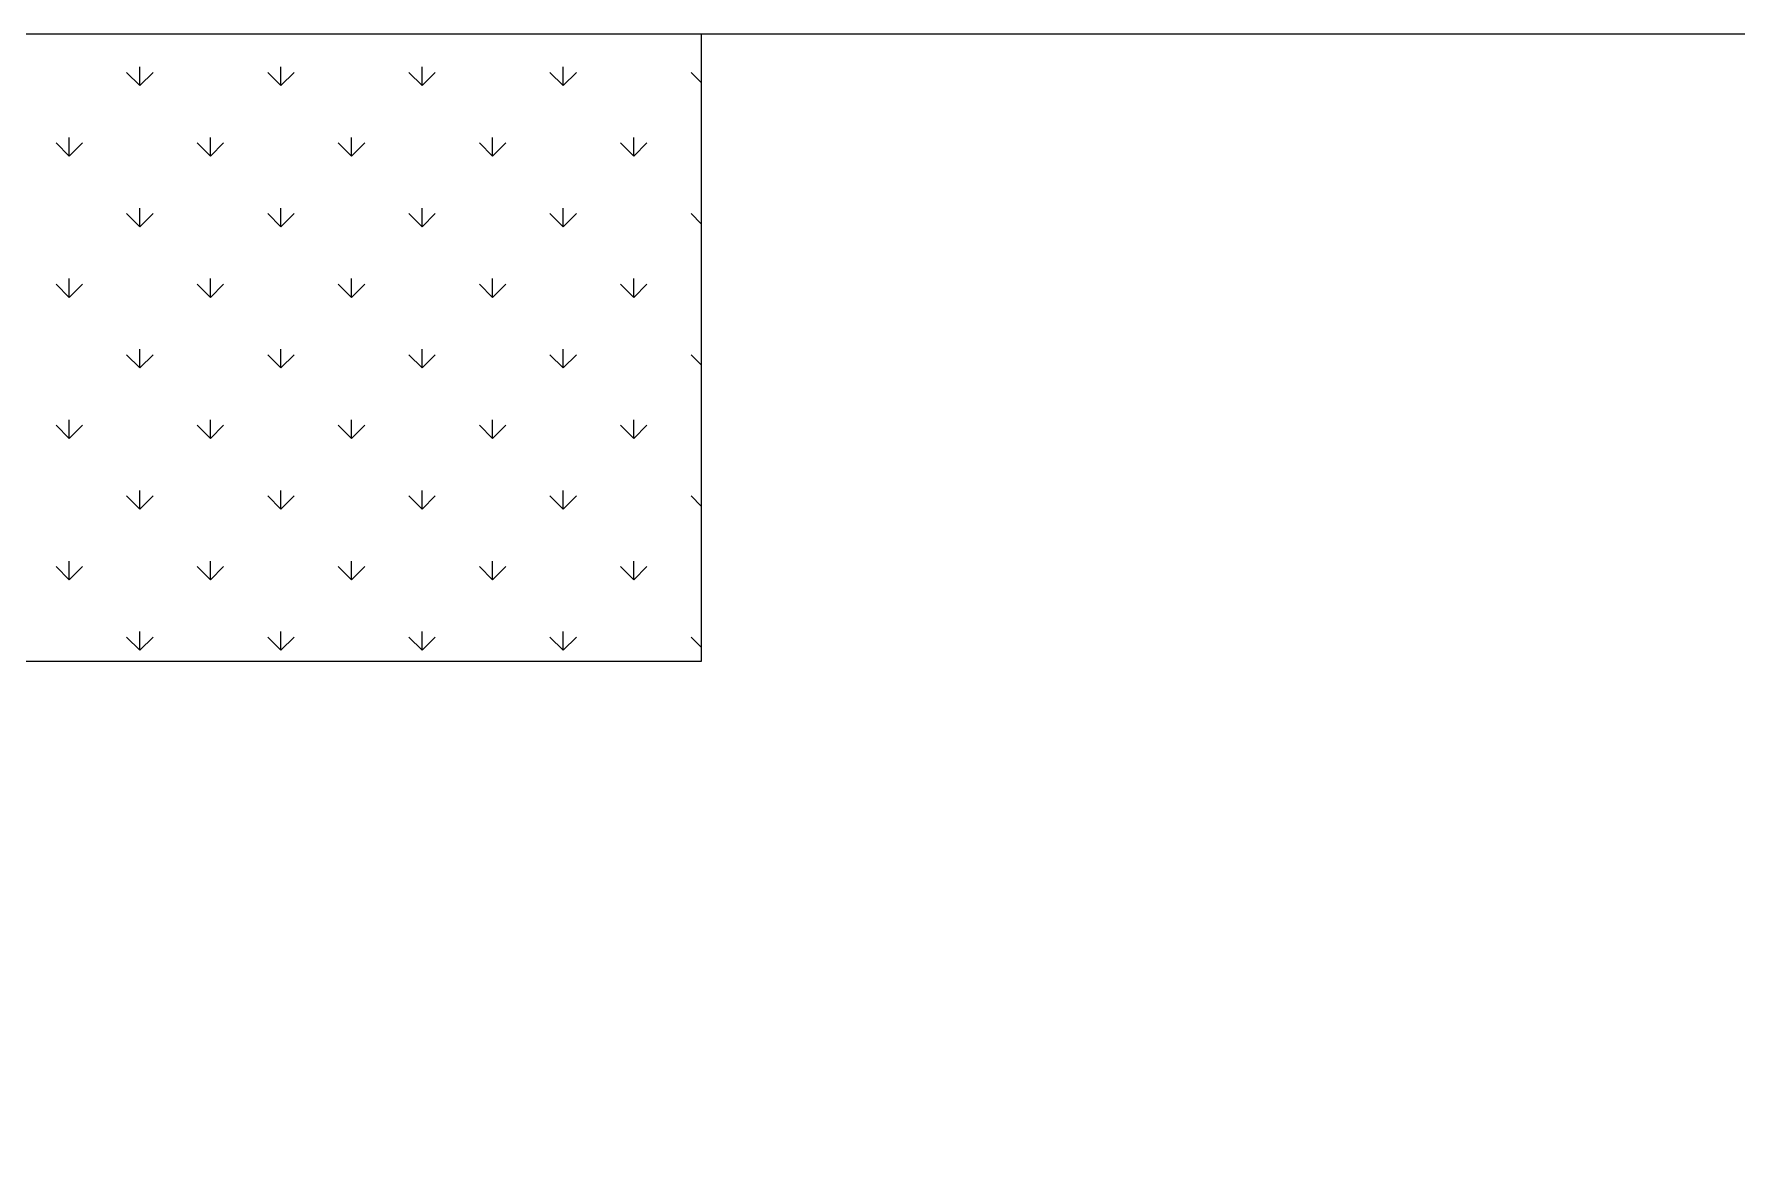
# Model space of a CAD drawing. Header units: inches. Extents: x -580 to 220, y 1335 to 2135.
# Drawn here: x -487.4 to -396.3, y 1973.5 to 2033.5 of the extents above; entities that cross this region are included whole.
import ezdxf

# ---------------------------------------------------------------- set-up
doc = ezdxf.new("R2010")
doc.units = ezdxf.units.IN
doc.header["$MEASUREMENT"] = 0
for name, color, linetype in [('Grabado linea bajo', 7, 'Continuous'), ('grabado linea intenso', 7, 'Continuous'), ('grabado linea medio', 7, 'Continuous')]:
    doc.layers.add(name, color=color, linetype=linetype)

# ---------------------------------------------------------------- blocks, each defined once
blk = doc.blocks.new('block 14')
at = {"layer": 'grabado linea intenso', "color": 2, "lineweight": 25}
blk.add_open_spline([(-553.238, 1913.546), (-553.238, 1913.546), (-304.238, 1913.546), (-304.238, 1913.546), (-298.716, 1913.546), (-294.238, 1918.023), (-294.238, 1923.546), (-294.238, 1923.546), (-294.238, 2023.546), (-294.238, 2023.546), (-294.238, 2029.069), (-298.716, 2033.546), (-304.238, 2033.546), (-304.238, 2033.546), (-553.238, 2033.546), (-553.238, 2033.546)], degree=3, knots=[0, 0, 0, 0, 1, 1, 1, 2, 2, 2, 3, 3, 3, 4, 4, 4, 5, 5, 5, 5], dxfattribs=at)
blk = doc.blocks.new('block 22')
at = {"layer": 'grabado linea medio', "color": 3, "lineweight": 25}
blk.add_lwpolyline([(-451.701, 2033.546), (-451.701, 2000.014), (-553.238, 2000.014)], dxfattribs=at)
blk = doc.blocks.new('block 182')
at = {"layer": 'Grabado linea bajo', "color": 4, "lineweight": 25}
blk.add_lwpolyline([(-485.482, 2004.389), (-485.482, 2005.389)], dxfattribs=at)
blk = doc.blocks.new('block 183')
at = {"layer": 'Grabado linea bajo', "color": 4, "lineweight": 25}
blk.add_lwpolyline([(-485.482, 2011.932), (-485.482, 2012.932)], dxfattribs=at)
blk = doc.blocks.new('block 184')
at = {"layer": 'Grabado linea bajo', "color": 4, "lineweight": 25}
blk.add_lwpolyline([(-485.482, 2019.476), (-485.482, 2020.476)], dxfattribs=at)
blk = doc.blocks.new('block 185')
at = {"layer": 'Grabado linea bajo', "color": 4, "lineweight": 25}
blk.add_lwpolyline([(-485.482, 2027.019), (-485.482, 2028.019)], dxfattribs=at)
blk = doc.blocks.new('block 190')
at = {"layer": 'Grabado linea bajo', "color": 4, "lineweight": 25}
blk.add_lwpolyline([(-481.71, 2000.617), (-481.71, 2001.617)], dxfattribs=at)
blk = doc.blocks.new('block 191')
at = {"layer": 'Grabado linea bajo', "color": 4, "lineweight": 25}
blk.add_lwpolyline([(-481.71, 2008.161), (-481.71, 2009.161)], dxfattribs=at)
blk = doc.blocks.new('block 192')
at = {"layer": 'Grabado linea bajo', "color": 4, "lineweight": 25}
blk.add_lwpolyline([(-481.71, 2015.704), (-481.71, 2016.704)], dxfattribs=at)
blk = doc.blocks.new('block 193')
at = {"layer": 'Grabado linea bajo', "color": 4, "lineweight": 25}
blk.add_lwpolyline([(-481.71, 2023.247), (-481.71, 2024.248)], dxfattribs=at)
blk = doc.blocks.new('block 194')
at = {"layer": 'Grabado linea bajo', "color": 4, "lineweight": 25}
blk.add_lwpolyline([(-481.71, 2030.791), (-481.71, 2031.791)], dxfattribs=at)
blk = doc.blocks.new('block 200')
at = {"layer": 'Grabado linea bajo', "color": 4, "lineweight": 25}
blk.add_lwpolyline([(-477.938, 2004.389), (-477.938, 2005.389)], dxfattribs=at)
blk = doc.blocks.new('block 201')
at = {"layer": 'Grabado linea bajo', "color": 4, "lineweight": 25}
blk.add_lwpolyline([(-477.938, 2011.932), (-477.938, 2012.932)], dxfattribs=at)
blk = doc.blocks.new('block 202')
at = {"layer": 'Grabado linea bajo', "color": 4, "lineweight": 25}
blk.add_lwpolyline([(-477.938, 2019.476), (-477.938, 2020.476)], dxfattribs=at)
blk = doc.blocks.new('block 203')
at = {"layer": 'Grabado linea bajo', "color": 4, "lineweight": 25}
blk.add_lwpolyline([(-477.938, 2027.019), (-477.938, 2028.019)], dxfattribs=at)
blk = doc.blocks.new('block 208')
at = {"layer": 'Grabado linea bajo', "color": 4, "lineweight": 25}
blk.add_lwpolyline([(-474.167, 2000.617), (-474.167, 2001.617)], dxfattribs=at)
blk = doc.blocks.new('block 209')
at = {"layer": 'Grabado linea bajo', "color": 4, "lineweight": 25}
blk.add_lwpolyline([(-474.167, 2008.161), (-474.167, 2009.161)], dxfattribs=at)
blk = doc.blocks.new('block 210')
at = {"layer": 'Grabado linea bajo', "color": 4, "lineweight": 25}
blk.add_lwpolyline([(-474.167, 2015.704), (-474.167, 2016.704)], dxfattribs=at)
blk = doc.blocks.new('block 211')
at = {"layer": 'Grabado linea bajo', "color": 4, "lineweight": 25}
blk.add_lwpolyline([(-474.167, 2023.247), (-474.167, 2024.248)], dxfattribs=at)
blk = doc.blocks.new('block 212')
at = {"layer": 'Grabado linea bajo', "color": 4, "lineweight": 25}
blk.add_lwpolyline([(-474.167, 2030.791), (-474.167, 2031.791)], dxfattribs=at)
blk = doc.blocks.new('block 218')
at = {"layer": 'Grabado linea bajo', "color": 4, "lineweight": 25}
blk.add_lwpolyline([(-470.395, 2004.389), (-470.395, 2005.389)], dxfattribs=at)
blk = doc.blocks.new('block 219')
at = {"layer": 'Grabado linea bajo', "color": 4, "lineweight": 25}
blk.add_lwpolyline([(-470.395, 2011.932), (-470.395, 2012.932)], dxfattribs=at)
blk = doc.blocks.new('block 220')
at = {"layer": 'Grabado linea bajo', "color": 4, "lineweight": 25}
blk.add_lwpolyline([(-470.395, 2019.476), (-470.395, 2020.476)], dxfattribs=at)
blk = doc.blocks.new('block 221')
at = {"layer": 'Grabado linea bajo', "color": 4, "lineweight": 25}
blk.add_lwpolyline([(-470.395, 2027.019), (-470.395, 2028.019)], dxfattribs=at)
blk = doc.blocks.new('block 226')
at = {"layer": 'Grabado linea bajo', "color": 4, "lineweight": 25}
blk.add_lwpolyline([(-466.623, 2000.617), (-466.623, 2001.617)], dxfattribs=at)
blk = doc.blocks.new('block 227')
at = {"layer": 'Grabado linea bajo', "color": 4, "lineweight": 25}
blk.add_lwpolyline([(-466.623, 2008.161), (-466.623, 2009.161)], dxfattribs=at)
blk = doc.blocks.new('block 228')
at = {"layer": 'Grabado linea bajo', "color": 4, "lineweight": 25}
blk.add_lwpolyline([(-466.623, 2015.704), (-466.623, 2016.704)], dxfattribs=at)
blk = doc.blocks.new('block 229')
at = {"layer": 'Grabado linea bajo', "color": 4, "lineweight": 25}
blk.add_lwpolyline([(-466.623, 2023.247), (-466.623, 2024.248)], dxfattribs=at)
blk = doc.blocks.new('block 230')
at = {"layer": 'Grabado linea bajo', "color": 4, "lineweight": 25}
blk.add_lwpolyline([(-466.623, 2030.791), (-466.623, 2031.791)], dxfattribs=at)
blk = doc.blocks.new('block 236')
at = {"layer": 'Grabado linea bajo', "color": 4, "lineweight": 25}
blk.add_lwpolyline([(-462.852, 2004.389), (-462.852, 2005.389)], dxfattribs=at)
blk = doc.blocks.new('block 237')
at = {"layer": 'Grabado linea bajo', "color": 4, "lineweight": 25}
blk.add_lwpolyline([(-462.852, 2011.932), (-462.852, 2012.932)], dxfattribs=at)
blk = doc.blocks.new('block 238')
at = {"layer": 'Grabado linea bajo', "color": 4, "lineweight": 25}
blk.add_lwpolyline([(-462.852, 2019.476), (-462.852, 2020.476)], dxfattribs=at)
blk = doc.blocks.new('block 239')
at = {"layer": 'Grabado linea bajo', "color": 4, "lineweight": 25}
blk.add_lwpolyline([(-462.852, 2027.019), (-462.852, 2028.019)], dxfattribs=at)
blk = doc.blocks.new('block 244')
at = {"layer": 'Grabado linea bajo', "color": 4, "lineweight": 25}
blk.add_lwpolyline([(-459.08, 2000.617), (-459.08, 2001.617)], dxfattribs=at)
blk = doc.blocks.new('block 245')
at = {"layer": 'Grabado linea bajo', "color": 4, "lineweight": 25}
blk.add_lwpolyline([(-459.08, 2008.161), (-459.08, 2009.161)], dxfattribs=at)
blk = doc.blocks.new('block 246')
at = {"layer": 'Grabado linea bajo', "color": 4, "lineweight": 25}
blk.add_lwpolyline([(-459.08, 2015.704), (-459.08, 2016.704)], dxfattribs=at)
blk = doc.blocks.new('block 247')
at = {"layer": 'Grabado linea bajo', "color": 4, "lineweight": 25}
blk.add_lwpolyline([(-459.08, 2023.247), (-459.08, 2024.248)], dxfattribs=at)
blk = doc.blocks.new('block 248')
at = {"layer": 'Grabado linea bajo', "color": 4, "lineweight": 25}
blk.add_lwpolyline([(-459.08, 2030.791), (-459.08, 2031.791)], dxfattribs=at)
blk = doc.blocks.new('block 254')
at = {"layer": 'Grabado linea bajo', "color": 4, "lineweight": 25}
blk.add_lwpolyline([(-455.308, 2004.389), (-455.308, 2005.389)], dxfattribs=at)
blk = doc.blocks.new('block 255')
at = {"layer": 'Grabado linea bajo', "color": 4, "lineweight": 25}
blk.add_lwpolyline([(-455.308, 2011.932), (-455.308, 2012.932)], dxfattribs=at)
blk = doc.blocks.new('block 256')
at = {"layer": 'Grabado linea bajo', "color": 4, "lineweight": 25}
blk.add_lwpolyline([(-455.308, 2019.476), (-455.308, 2020.476)], dxfattribs=at)
blk = doc.blocks.new('block 257')
at = {"layer": 'Grabado linea bajo', "color": 4, "lineweight": 25}
blk.add_lwpolyline([(-455.308, 2027.019), (-455.308, 2028.019)], dxfattribs=at)
blk = doc.blocks.new('block 799')
at = {"layer": 'Grabado linea bajo', "color": 4, "lineweight": 25}
blk.add_lwpolyline([(-485.482, 2027.019), (-484.775, 2027.726)], dxfattribs=at)
blk = doc.blocks.new('block 800')
at = {"layer": 'Grabado linea bajo', "color": 4, "lineweight": 25}
blk.add_lwpolyline([(-481.71, 2030.791), (-481.003, 2031.498)], dxfattribs=at)
blk = doc.blocks.new('block 806')
at = {"layer": 'Grabado linea bajo', "color": 4, "lineweight": 25}
blk.add_lwpolyline([(-485.482, 2019.476), (-484.775, 2020.183)], dxfattribs=at)
blk = doc.blocks.new('block 807')
at = {"layer": 'Grabado linea bajo', "color": 4, "lineweight": 25}
blk.add_lwpolyline([(-481.71, 2023.247), (-481.003, 2023.955)], dxfattribs=at)
blk = doc.blocks.new('block 808')
at = {"layer": 'Grabado linea bajo', "color": 4, "lineweight": 25}
blk.add_lwpolyline([(-477.938, 2027.019), (-477.231, 2027.726)], dxfattribs=at)
blk = doc.blocks.new('block 809')
at = {"layer": 'Grabado linea bajo', "color": 4, "lineweight": 25}
blk.add_lwpolyline([(-474.167, 2030.791), (-473.459, 2031.498)], dxfattribs=at)
blk = doc.blocks.new('block 814')
at = {"layer": 'Grabado linea bajo', "color": 4, "lineweight": 25}
blk.add_lwpolyline([(-485.482, 2011.932), (-484.775, 2012.639)], dxfattribs=at)
blk = doc.blocks.new('block 815')
at = {"layer": 'Grabado linea bajo', "color": 4, "lineweight": 25}
blk.add_lwpolyline([(-481.71, 2015.704), (-481.003, 2016.411)], dxfattribs=at)
blk = doc.blocks.new('block 816')
at = {"layer": 'Grabado linea bajo', "color": 4, "lineweight": 25}
blk.add_lwpolyline([(-477.938, 2019.476), (-477.231, 2020.183)], dxfattribs=at)
blk = doc.blocks.new('block 817')
at = {"layer": 'Grabado linea bajo', "color": 4, "lineweight": 25}
blk.add_lwpolyline([(-474.167, 2023.247), (-473.459, 2023.955)], dxfattribs=at)
blk = doc.blocks.new('block 818')
at = {"layer": 'Grabado linea bajo', "color": 4, "lineweight": 25}
blk.add_lwpolyline([(-470.395, 2027.019), (-469.688, 2027.726)], dxfattribs=at)
blk = doc.blocks.new('block 819')
at = {"layer": 'Grabado linea bajo', "color": 4, "lineweight": 25}
blk.add_lwpolyline([(-466.623, 2030.791), (-465.916, 2031.498)], dxfattribs=at)
blk = doc.blocks.new('block 824')
at = {"layer": 'Grabado linea bajo', "color": 4, "lineweight": 25}
blk.add_lwpolyline([(-485.482, 2004.389), (-484.775, 2005.096)], dxfattribs=at)
blk = doc.blocks.new('block 825')
at = {"layer": 'Grabado linea bajo', "color": 4, "lineweight": 25}
blk.add_lwpolyline([(-481.71, 2008.161), (-481.003, 2008.868)], dxfattribs=at)
blk = doc.blocks.new('block 826')
at = {"layer": 'Grabado linea bajo', "color": 4, "lineweight": 25}
blk.add_lwpolyline([(-477.938, 2011.932), (-477.231, 2012.639)], dxfattribs=at)
blk = doc.blocks.new('block 827')
at = {"layer": 'Grabado linea bajo', "color": 4, "lineweight": 25}
blk.add_lwpolyline([(-474.167, 2015.704), (-473.459, 2016.411)], dxfattribs=at)
blk = doc.blocks.new('block 828')
at = {"layer": 'Grabado linea bajo', "color": 4, "lineweight": 25}
blk.add_lwpolyline([(-470.395, 2019.476), (-469.688, 2020.183)], dxfattribs=at)
blk = doc.blocks.new('block 829')
at = {"layer": 'Grabado linea bajo', "color": 4, "lineweight": 25}
blk.add_lwpolyline([(-466.623, 2023.247), (-465.916, 2023.955)], dxfattribs=at)
blk = doc.blocks.new('block 830')
at = {"layer": 'Grabado linea bajo', "color": 4, "lineweight": 25}
blk.add_lwpolyline([(-462.852, 2027.019), (-462.144, 2027.726)], dxfattribs=at)
blk = doc.blocks.new('block 831')
at = {"layer": 'Grabado linea bajo', "color": 4, "lineweight": 25}
blk.add_lwpolyline([(-459.08, 2030.791), (-458.373, 2031.498)], dxfattribs=at)
blk = doc.blocks.new('block 837')
at = {"layer": 'Grabado linea bajo', "color": 4, "lineweight": 25}
blk.add_lwpolyline([(-481.71, 2000.617), (-481.003, 2001.324)], dxfattribs=at)
blk = doc.blocks.new('block 838')
at = {"layer": 'Grabado linea bajo', "color": 4, "lineweight": 25}
blk.add_lwpolyline([(-477.938, 2004.389), (-477.231, 2005.096)], dxfattribs=at)
blk = doc.blocks.new('block 839')
at = {"layer": 'Grabado linea bajo', "color": 4, "lineweight": 25}
blk.add_lwpolyline([(-474.167, 2008.161), (-473.459, 2008.868)], dxfattribs=at)
blk = doc.blocks.new('block 840')
at = {"layer": 'Grabado linea bajo', "color": 4, "lineweight": 25}
blk.add_lwpolyline([(-470.395, 2011.932), (-469.688, 2012.639)], dxfattribs=at)
blk = doc.blocks.new('block 841')
at = {"layer": 'Grabado linea bajo', "color": 4, "lineweight": 25}
blk.add_lwpolyline([(-466.623, 2015.704), (-465.916, 2016.411)], dxfattribs=at)
blk = doc.blocks.new('block 842')
at = {"layer": 'Grabado linea bajo', "color": 4, "lineweight": 25}
blk.add_lwpolyline([(-462.852, 2019.476), (-462.144, 2020.183)], dxfattribs=at)
blk = doc.blocks.new('block 843')
at = {"layer": 'Grabado linea bajo', "color": 4, "lineweight": 25}
blk.add_lwpolyline([(-459.08, 2023.247), (-458.373, 2023.955)], dxfattribs=at)
blk = doc.blocks.new('block 844')
at = {"layer": 'Grabado linea bajo', "color": 4, "lineweight": 25}
blk.add_lwpolyline([(-455.308, 2027.019), (-454.601, 2027.726)], dxfattribs=at)
blk = doc.blocks.new('block 852')
at = {"layer": 'Grabado linea bajo', "color": 4, "lineweight": 25}
blk.add_lwpolyline([(-474.167, 2000.617), (-473.459, 2001.324)], dxfattribs=at)
blk = doc.blocks.new('block 853')
at = {"layer": 'Grabado linea bajo', "color": 4, "lineweight": 25}
blk.add_lwpolyline([(-470.395, 2004.389), (-469.688, 2005.096)], dxfattribs=at)
blk = doc.blocks.new('block 854')
at = {"layer": 'Grabado linea bajo', "color": 4, "lineweight": 25}
blk.add_lwpolyline([(-466.623, 2008.161), (-465.916, 2008.868)], dxfattribs=at)
blk = doc.blocks.new('block 855')
at = {"layer": 'Grabado linea bajo', "color": 4, "lineweight": 25}
blk.add_lwpolyline([(-462.852, 2011.932), (-462.144, 2012.639)], dxfattribs=at)
blk = doc.blocks.new('block 856')
at = {"layer": 'Grabado linea bajo', "color": 4, "lineweight": 25}
blk.add_lwpolyline([(-459.08, 2015.704), (-458.373, 2016.411)], dxfattribs=at)
blk = doc.blocks.new('block 857')
at = {"layer": 'Grabado linea bajo', "color": 4, "lineweight": 25}
blk.add_lwpolyline([(-455.308, 2019.476), (-454.601, 2020.183)], dxfattribs=at)
blk = doc.blocks.new('block 867')
at = {"layer": 'Grabado linea bajo', "color": 4, "lineweight": 25}
blk.add_lwpolyline([(-466.623, 2000.617), (-465.916, 2001.324)], dxfattribs=at)
blk = doc.blocks.new('block 868')
at = {"layer": 'Grabado linea bajo', "color": 4, "lineweight": 25}
blk.add_lwpolyline([(-462.852, 2004.389), (-462.144, 2005.096)], dxfattribs=at)
blk = doc.blocks.new('block 869')
at = {"layer": 'Grabado linea bajo', "color": 4, "lineweight": 25}
blk.add_lwpolyline([(-459.08, 2008.161), (-458.373, 2008.868)], dxfattribs=at)
blk = doc.blocks.new('block 870')
at = {"layer": 'Grabado linea bajo', "color": 4, "lineweight": 25}
blk.add_lwpolyline([(-455.308, 2011.932), (-454.601, 2012.639)], dxfattribs=at)
blk = doc.blocks.new('block 880')
at = {"layer": 'Grabado linea bajo', "color": 4, "lineweight": 25}
blk.add_lwpolyline([(-459.08, 2000.617), (-458.373, 2001.324)], dxfattribs=at)
blk = doc.blocks.new('block 881')
at = {"layer": 'Grabado linea bajo', "color": 4, "lineweight": 25}
blk.add_lwpolyline([(-455.308, 2004.389), (-454.601, 2005.096)], dxfattribs=at)
blk = doc.blocks.new('block 1621')
at = {"layer": 'Grabado linea bajo', "color": 4, "lineweight": 25}
blk.add_lwpolyline([(-481.71, 2000.617), (-482.417, 2001.324)], dxfattribs=at)
blk = doc.blocks.new('block 1622')
at = {"layer": 'Grabado linea bajo', "color": 4, "lineweight": 25}
blk.add_lwpolyline([(-485.482, 2004.389), (-486.189, 2005.096)], dxfattribs=at)
blk = doc.blocks.new('block 1630')
at = {"layer": 'Grabado linea bajo', "color": 4, "lineweight": 25}
blk.add_lwpolyline([(-474.167, 2000.617), (-474.874, 2001.324)], dxfattribs=at)
blk = doc.blocks.new('block 1631')
at = {"layer": 'Grabado linea bajo', "color": 4, "lineweight": 25}
blk.add_lwpolyline([(-477.938, 2004.389), (-478.646, 2005.096)], dxfattribs=at)
blk = doc.blocks.new('block 1632')
at = {"layer": 'Grabado linea bajo', "color": 4, "lineweight": 25}
blk.add_lwpolyline([(-481.71, 2008.161), (-482.417, 2008.868)], dxfattribs=at)
blk = doc.blocks.new('block 1633')
at = {"layer": 'Grabado linea bajo', "color": 4, "lineweight": 25}
blk.add_lwpolyline([(-485.482, 2011.932), (-486.189, 2012.639)], dxfattribs=at)
blk = doc.blocks.new('block 1639')
at = {"layer": 'Grabado linea bajo', "color": 4, "lineweight": 25}
blk.add_lwpolyline([(-466.623, 2000.617), (-467.33, 2001.324)], dxfattribs=at)
blk = doc.blocks.new('block 1640')
at = {"layer": 'Grabado linea bajo', "color": 4, "lineweight": 25}
blk.add_lwpolyline([(-470.395, 2004.389), (-471.102, 2005.096)], dxfattribs=at)
blk = doc.blocks.new('block 1641')
at = {"layer": 'Grabado linea bajo', "color": 4, "lineweight": 25}
blk.add_lwpolyline([(-474.167, 2008.161), (-474.874, 2008.868)], dxfattribs=at)
blk = doc.blocks.new('block 1642')
at = {"layer": 'Grabado linea bajo', "color": 4, "lineweight": 25}
blk.add_lwpolyline([(-477.938, 2011.932), (-478.646, 2012.639)], dxfattribs=at)
blk = doc.blocks.new('block 1643')
at = {"layer": 'Grabado linea bajo', "color": 4, "lineweight": 25}
blk.add_lwpolyline([(-481.71, 2015.704), (-482.417, 2016.411)], dxfattribs=at)
blk = doc.blocks.new('block 1644')
at = {"layer": 'Grabado linea bajo', "color": 4, "lineweight": 25}
blk.add_lwpolyline([(-485.482, 2019.476), (-486.189, 2020.183)], dxfattribs=at)
blk = doc.blocks.new('block 1648')
at = {"layer": 'Grabado linea bajo', "color": 4, "lineweight": 25}
blk.add_lwpolyline([(-459.08, 2000.617), (-459.787, 2001.324)], dxfattribs=at)
blk = doc.blocks.new('block 1649')
at = {"layer": 'Grabado linea bajo', "color": 4, "lineweight": 25}
blk.add_lwpolyline([(-462.852, 2004.389), (-463.559, 2005.096)], dxfattribs=at)
blk = doc.blocks.new('block 1650')
at = {"layer": 'Grabado linea bajo', "color": 4, "lineweight": 25}
blk.add_lwpolyline([(-466.623, 2008.161), (-467.33, 2008.868)], dxfattribs=at)
blk = doc.blocks.new('block 1651')
at = {"layer": 'Grabado linea bajo', "color": 4, "lineweight": 25}
blk.add_lwpolyline([(-470.395, 2011.932), (-471.102, 2012.639)], dxfattribs=at)
blk = doc.blocks.new('block 1652')
at = {"layer": 'Grabado linea bajo', "color": 4, "lineweight": 25}
blk.add_lwpolyline([(-474.167, 2015.704), (-474.874, 2016.411)], dxfattribs=at)
blk = doc.blocks.new('block 1653')
at = {"layer": 'Grabado linea bajo', "color": 4, "lineweight": 25}
blk.add_lwpolyline([(-477.938, 2019.476), (-478.646, 2020.183)], dxfattribs=at)
blk = doc.blocks.new('block 1654')
at = {"layer": 'Grabado linea bajo', "color": 4, "lineweight": 25}
blk.add_lwpolyline([(-481.71, 2023.247), (-482.417, 2023.955)], dxfattribs=at)
blk = doc.blocks.new('block 1655')
at = {"layer": 'Grabado linea bajo', "color": 4, "lineweight": 25}
blk.add_lwpolyline([(-485.482, 2027.019), (-486.189, 2027.726)], dxfattribs=at)
blk = doc.blocks.new('block 1657')
at = {"layer": 'Grabado linea bajo', "color": 4, "lineweight": 25}
blk.add_lwpolyline([(-451.701, 2000.782), (-452.244, 2001.324)], dxfattribs=at)
blk = doc.blocks.new('block 1658')
at = {"layer": 'Grabado linea bajo', "color": 4, "lineweight": 25}
blk.add_lwpolyline([(-455.308, 2004.389), (-456.015, 2005.096)], dxfattribs=at)
blk = doc.blocks.new('block 1659')
at = {"layer": 'Grabado linea bajo', "color": 4, "lineweight": 25}
blk.add_lwpolyline([(-459.08, 2008.161), (-459.787, 2008.868)], dxfattribs=at)
blk = doc.blocks.new('block 1660')
at = {"layer": 'Grabado linea bajo', "color": 4, "lineweight": 25}
blk.add_lwpolyline([(-462.852, 2011.932), (-463.559, 2012.639)], dxfattribs=at)
blk = doc.blocks.new('block 1661')
at = {"layer": 'Grabado linea bajo', "color": 4, "lineweight": 25}
blk.add_lwpolyline([(-466.623, 2015.704), (-467.33, 2016.411)], dxfattribs=at)
blk = doc.blocks.new('block 1662')
at = {"layer": 'Grabado linea bajo', "color": 4, "lineweight": 25}
blk.add_lwpolyline([(-470.395, 2019.476), (-471.102, 2020.183)], dxfattribs=at)
blk = doc.blocks.new('block 1663')
at = {"layer": 'Grabado linea bajo', "color": 4, "lineweight": 25}
blk.add_lwpolyline([(-474.167, 2023.247), (-474.874, 2023.955)], dxfattribs=at)
blk = doc.blocks.new('block 1664')
at = {"layer": 'Grabado linea bajo', "color": 4, "lineweight": 25}
blk.add_lwpolyline([(-477.938, 2027.019), (-478.646, 2027.726)], dxfattribs=at)
blk = doc.blocks.new('block 1665')
at = {"layer": 'Grabado linea bajo', "color": 4, "lineweight": 25}
blk.add_lwpolyline([(-481.71, 2030.791), (-482.417, 2031.498)], dxfattribs=at)
blk = doc.blocks.new('block 1666')
at = {"layer": 'Grabado linea bajo', "color": 4, "lineweight": 25}
blk.add_lwpolyline([(-451.701, 2008.325), (-452.244, 2008.868)], dxfattribs=at)
blk = doc.blocks.new('block 1667')
at = {"layer": 'Grabado linea bajo', "color": 4, "lineweight": 25}
blk.add_lwpolyline([(-455.308, 2011.932), (-456.015, 2012.639)], dxfattribs=at)
blk = doc.blocks.new('block 1668')
at = {"layer": 'Grabado linea bajo', "color": 4, "lineweight": 25}
blk.add_lwpolyline([(-459.08, 2015.704), (-459.787, 2016.411)], dxfattribs=at)
blk = doc.blocks.new('block 1669')
at = {"layer": 'Grabado linea bajo', "color": 4, "lineweight": 25}
blk.add_lwpolyline([(-462.852, 2019.476), (-463.559, 2020.183)], dxfattribs=at)
blk = doc.blocks.new('block 1670')
at = {"layer": 'Grabado linea bajo', "color": 4, "lineweight": 25}
blk.add_lwpolyline([(-466.623, 2023.247), (-467.33, 2023.955)], dxfattribs=at)
blk = doc.blocks.new('block 1671')
at = {"layer": 'Grabado linea bajo', "color": 4, "lineweight": 25}
blk.add_lwpolyline([(-470.395, 2027.019), (-471.102, 2027.726)], dxfattribs=at)
blk = doc.blocks.new('block 1672')
at = {"layer": 'Grabado linea bajo', "color": 4, "lineweight": 25}
blk.add_lwpolyline([(-474.167, 2030.791), (-474.874, 2031.498)], dxfattribs=at)
blk = doc.blocks.new('block 1673')
at = {"layer": 'Grabado linea bajo', "color": 4, "lineweight": 25}
blk.add_lwpolyline([(-451.701, 2015.869), (-452.244, 2016.411)], dxfattribs=at)
blk = doc.blocks.new('block 1674')
at = {"layer": 'Grabado linea bajo', "color": 4, "lineweight": 25}
blk.add_lwpolyline([(-455.308, 2019.476), (-456.015, 2020.183)], dxfattribs=at)
blk = doc.blocks.new('block 1675')
at = {"layer": 'Grabado linea bajo', "color": 4, "lineweight": 25}
blk.add_lwpolyline([(-459.08, 2023.247), (-459.787, 2023.955)], dxfattribs=at)
blk = doc.blocks.new('block 1676')
at = {"layer": 'Grabado linea bajo', "color": 4, "lineweight": 25}
blk.add_lwpolyline([(-462.852, 2027.019), (-463.559, 2027.726)], dxfattribs=at)
blk = doc.blocks.new('block 1677')
at = {"layer": 'Grabado linea bajo', "color": 4, "lineweight": 25}
blk.add_lwpolyline([(-466.623, 2030.791), (-467.33, 2031.498)], dxfattribs=at)
blk = doc.blocks.new('block 1678')
at = {"layer": 'Grabado linea bajo', "color": 4, "lineweight": 25}
blk.add_lwpolyline([(-451.701, 2023.412), (-452.244, 2023.955)], dxfattribs=at)
blk = doc.blocks.new('block 1679')
at = {"layer": 'Grabado linea bajo', "color": 4, "lineweight": 25}
blk.add_lwpolyline([(-455.308, 2027.019), (-456.015, 2027.726)], dxfattribs=at)
blk = doc.blocks.new('block 1680')
at = {"layer": 'Grabado linea bajo', "color": 4, "lineweight": 25}
blk.add_lwpolyline([(-459.08, 2030.791), (-459.787, 2031.498)], dxfattribs=at)
blk = doc.blocks.new('block 1681')
at = {"layer": 'Grabado linea bajo', "color": 4, "lineweight": 25}
blk.add_lwpolyline([(-451.701, 2030.956), (-452.244, 2031.498)], dxfattribs=at)

msp = doc.modelspace()

# ---------------------------------------------------------------- block references
at = {"layer": 'Grabado linea bajo'}
for name in ['block 1665', 'block 194', 'block 800', 'block 1672', 'block 212', 'block 809', 'block 1677', 'block 230', 'block 819', 'block 1680', 'block 248', 'block 831', 'block 1681', 'block 1655', 'block 185', 'block 799', 'block 1664', 'block 203', 'block 808', 'block 1671', 'block 221', 'block 818', 'block 1676', 'block 239', 'block 830', 'block 1679', 'block 257', 'block 844', 'block 1654', 'block 193', 'block 807', 'block 1663', 'block 211', 'block 817', 'block 1670', 'block 229', 'block 829', 'block 1675', 'block 247', 'block 843', 'block 1678', 'block 1644', 'block 184', 'block 806', 'block 1653', 'block 202', 'block 816', 'block 1662', 'block 220', 'block 828', 'block 1669', 'block 238', 'block 842', 'block 1674', 'block 256', 'block 857', 'block 192', 'block 210', 'block 228', 'block 246', 'block 1643', 'block 815', 'block 1652', 'block 827', 'block 1661', 'block 841', 'block 1668', 'block 856', 'block 1673', 'block 183', 'block 201', 'block 219', 'block 237', 'block 255', 'block 1633', 'block 814', 'block 1642', 'block 826', 'block 1651', 'block 840', 'block 1660', 'block 855', 'block 1667', 'block 870', 'block 1632', 'block 191', 'block 825', 'block 1641', 'block 209', 'block 839', 'block 1650', 'block 227', 'block 854', 'block 1659', 'block 245', 'block 869', 'block 1666', 'block 1622', 'block 182', 'block 824', 'block 1631', 'block 200', 'block 838', 'block 1640', 'block 218', 'block 853', 'block 1649', 'block 236', 'block 868', 'block 1658', 'block 254', 'block 881', 'block 1621', 'block 190', 'block 837', 'block 1630', 'block 208', 'block 852', 'block 1639', 'block 226', 'block 867', 'block 1648', 'block 244', 'block 880', 'block 1657']:
    msp.add_blockref(name, (0, 0), dxfattribs=at)
at = {"layer": 'grabado linea intenso'}
msp.add_blockref('block 14', (0, 0), dxfattribs=at)
at = {"layer": 'grabado linea medio'}
msp.add_blockref('block 22', (0, 0), dxfattribs=at)

doc.saveas('drawing.dxf')
